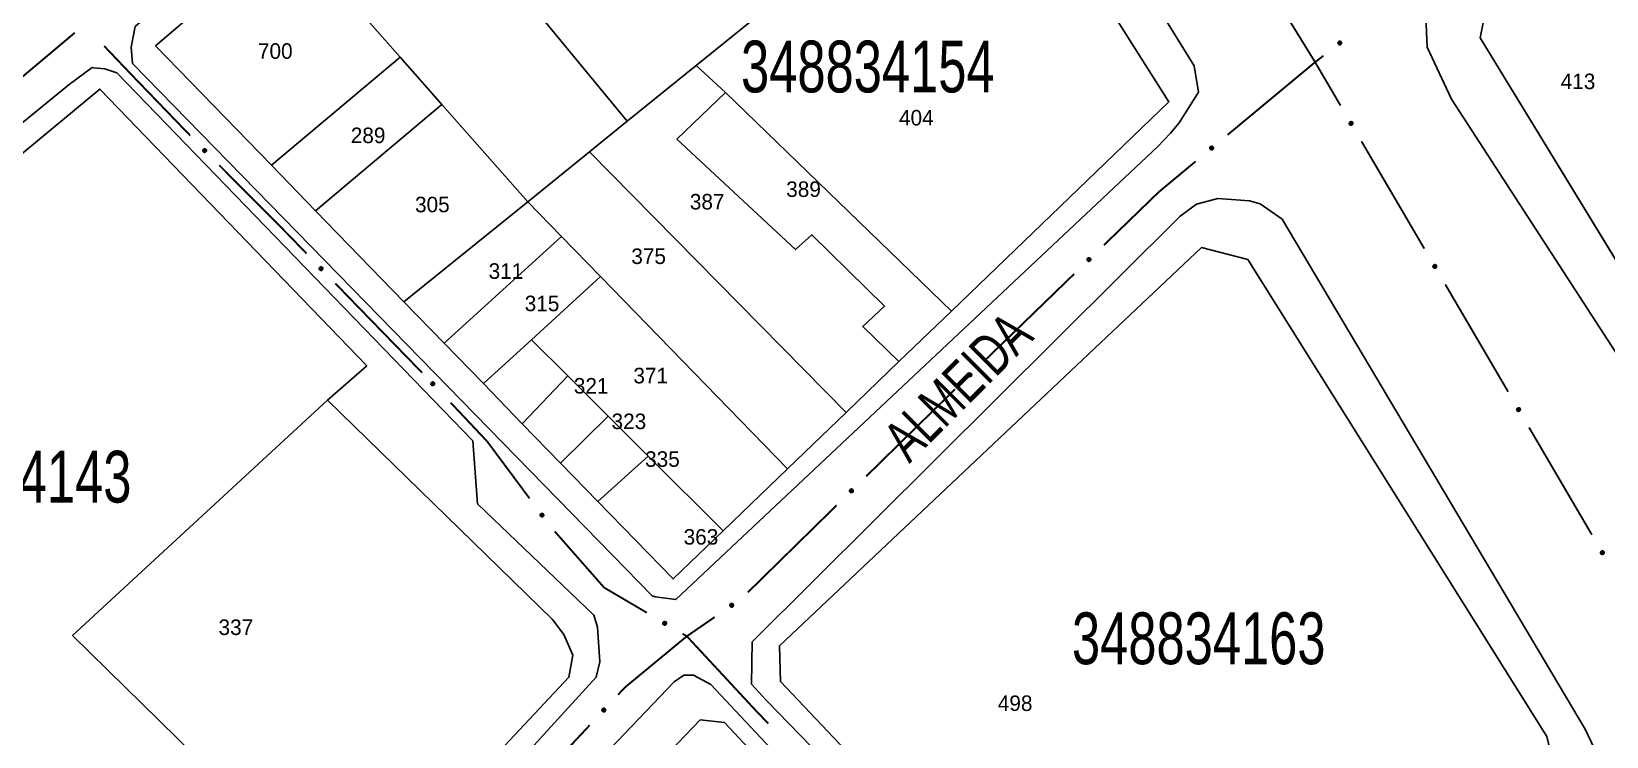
# Model space of a CAD drawing. Extents: x 199577 to 200882, y 4838726 to 4840156.
# Drawn here: x 200277.8 to 200429.8, y 4839526.4 to 4839594.4 of the extents above; entities that cross this region are included whole.
import ezdxf
from ezdxf.enums import TextEntityAlignment as Align

# ---------------------------------------------------------------- set-up
doc = ezdxf.new("R2010")
doc.units = 0
doc.header["$LTSCALE"] = 1.5
doc.header["$MEASUREMENT"] = 0
for name, color, linetype in [('CD_MALHA_LOTES', 7, 'CONTINUOUS'), ('CD_TXT_QUADRA', 2, 'CONTINUOUS'), ('RU-QUADRA', 210, 'CONTINUOUS'), ('SV-EIXO-RUA-PAV', 20, 'CONTINUOUS'), ('SV-RUA-PAVIM', 7, 'CONTINUOUS'), ('SV-TXT-RUA-PAV', 7, 'CONTINUOUS'), ('Th_NmrPorta', 1, 'CONTINUOUS')]:
    doc.layers.add(name, color=color, linetype=linetype)
doc.styles.add('ARIAL', font='ARIAL.SHX')

msp = doc.modelspace()

# ---------------------------------------------------------------- linework, layer by layer
at = {"layer": 'CD_MALHA_LOTES', "linetype": 'Continuous', "flags": 128}
for points in [[(200370.63, 4839614.33), (200387.57, 4839587.61), (200366.57, 4839567.4)], [(200335.28, 4839585.73), (200312.98, 4839612.79)], [(200429.81, 4839604.75), (200417.93, 4839595.39), (200417.62, 4839593.77), (200431.84, 4839570.48)], [(200302.7, 4839604.03), (200289.76, 4839593), (200300.95, 4839581.48)], [(200313.38, 4839591.91), (200302.7, 4839604.03)], [(200341.95, 4839591.12), (200350.95, 4839598.4)], [(200300.95, 4839581.48), (200313.38, 4839591.91)], [(200317.39, 4839587.36), (200313.38, 4839591.91)], [(200335.28, 4839585.73), (200341.95, 4839591.12)], [(200344.78, 4839588.49), (200341.95, 4839591.12)], [(200207.09, 4839524.82), (200284.39, 4839588.84), (200310.14, 4839562.13), (200306.36, 4839558.81)], [(200340.08, 4839583.99), (200344.78, 4839588.49)], [(200366.57, 4839567.4), (200344.78, 4839588.49)], [(200305.21, 4839577.09), (200317.39, 4839587.36)], [(200317.39, 4839587.36), (200325.68, 4839577.96)], [(200331.63, 4839582.78), (200335.28, 4839585.73)], [(200361.51, 4839562.53), (200358.02, 4839565.91), (200360.12, 4839567.87), (200353.09, 4839574.78), (200351.52, 4839573.34), (200340.08, 4839583.99)], [(200325.68, 4839577.96), (200331.63, 4839582.78)], [(200356.41, 4839557.62), (200331.63, 4839582.78)], [(200305.21, 4839577.09), (200300.95, 4839581.48)], [(200313.74, 4839568.3), (200325.68, 4839577.96)], [(200328.93, 4839574.62), (200325.68, 4839577.96)], [(200313.74, 4839568.3), (200305.21, 4839577.09)], [(200317.63, 4839564.3), (200328.93, 4839574.62)], [(200332.7, 4839570.74), (200328.93, 4839574.62)], [(200350.07, 4839531.66), (200349.97, 4839535.12), (200390.72, 4839573.53), (200395.18, 4839572.39)], [(200395.18, 4839572.39), (200424.04, 4839526.37)], [(200326.05, 4839564.65), (200332.7, 4839570.74)], [(200332.7, 4839570.74), (200350.76, 4839552.18)], [(200317.63, 4839564.3), (200313.74, 4839568.3)], [(200366.57, 4839567.4), (200361.51, 4839562.53)], [(200321.41, 4839560.41), (200317.63, 4839564.3)], [(200321.41, 4839560.41), (200326.05, 4839564.65)], [(200329.55, 4839561.17), (200326.05, 4839564.65)], [(200361.51, 4839562.53), (200356.41, 4839557.62)], [(200325.16, 4839556.54), (200321.41, 4839560.41)], [(200325.16, 4839556.54), (200329.55, 4839561.17)], [(200333.45, 4839557.26), (200329.55, 4839561.17)], [(200281.75, 4839536.11), (200306.36, 4839558.81)], [(200306.36, 4839558.81), (200328.07, 4839537.65), (200329.17, 4839536.19), (200330.03, 4839534.21), (200329.66, 4839532.08), (200308.67, 4839509.69)], [(200356.41, 4839557.62), (200350.76, 4839552.18)], [(200328.86, 4839552.74), (200325.16, 4839556.54)], [(200328.86, 4839552.74), (200333.45, 4839557.26)], [(200333.45, 4839557.26), (200337.31, 4839553.42)], [(200332.46, 4839549.03), (200337.31, 4839553.42)], [(200337.31, 4839553.42), (200344.54, 4839546.2)], [(200332.46, 4839549.03), (200328.86, 4839552.74)], [(200350.76, 4839552.18), (200344.54, 4839546.2)], [(200344.54, 4839546.2), (200339.71, 4839541.56), (200332.46, 4839549.03)], [(200308.67, 4839509.69), (200281.75, 4839536.11)], [(200393.35, 4839485.94), (200350.07, 4839531.66)], [(200335.07, 4839520.36), (200342.33, 4839527.95), (200344.69, 4839527.7), (200347.92, 4839524.24)], [(200424.04, 4839526.37), (200424.48, 4839524.45), (200423.9, 4839522.38), (200408.55, 4839506.35), (200410.33, 4839504.29), (200393.35, 4839485.94)]]:
    msp.add_lwpolyline(points, dxfattribs=at)
at = {"layer": 'RU-QUADRA', "linetype": 'Continuous', "flags": 128}
for points in [[(200289.76, 4839593), (200302.7, 4839604.03), (200312.98, 4839612.79), (200331.03, 4839628.1), (200336.51, 4839632.72), (200348.86, 4839643.12), (200352.46, 4839642.21), (200370.63, 4839614.33), (200387.57, 4839587.61), (200366.57, 4839567.4), (200361.51, 4839562.53), (200356.41, 4839557.62), (200350.76, 4839552.18), (200344.54, 4839546.2), (200339.71, 4839541.56), (200332.46, 4839549.03), (200328.86, 4839552.74), (200325.16, 4839556.54), (200321.41, 4839560.41), (200317.63, 4839564.3), (200313.74, 4839568.3), (200305.21, 4839577.09), (200300.95, 4839581.48)], [(200207.09, 4839524.82), (200284.39, 4839588.84), (200310.14, 4839562.13), (200306.36, 4839558.81), (200328.07, 4839537.65), (200329.17, 4839536.19), (200330.03, 4839534.21), (200329.66, 4839532.08), (200308.67, 4839509.69), (200264.69, 4839460.81)], [(200395.18, 4839572.39), (200424.04, 4839526.37), (200424.48, 4839524.45), (200423.9, 4839522.38), (200408.55, 4839506.35), (200410.33, 4839504.29), (200393.35, 4839485.94), (200350.07, 4839531.66), (200349.97, 4839535.12), (200390.72, 4839573.53)]]:
    msp.add_lwpolyline(points, close=True, dxfattribs=at)
for points in [[(200449.45, 4839541.66), (200417.62, 4839593.77), (200417.93, 4839595.39), (200429.81, 4839604.75)], [(200335.07, 4839520.36), (200342.33, 4839527.95), (200344.69, 4839527.7), (200347.92, 4839524.24)]]:
    msp.add_lwpolyline(points, dxfattribs=at)
at = {"layer": 'SV-EIXO-RUA-PAV', "const_width": 0.18}
for points in [[(200397.926022, 4839597.512251), (200401.602553, 4839591.55548)], [(200281.975937, 4839594.277147), (200272.788709, 4839586.557377)], [(200287.66, 4839589.99), (200284.793372, 4839592.993987)], [(200393.22939, 4839584.413976), (200400.923299, 4839590.801758)], [(200400.923299, 4839590.801758), (200401.68, 4839591.43)], [(200401.602553, 4839591.55548), (200401.68, 4839591.43)], [(200401.68, 4839591.43), (200402.483646, 4839592.052426)], [(200401.68, 4839591.43), (200404.132442, 4839587.242792)], [(200288.248695, 4839589.380037), (200287.66, 4839589.99)], [(200293.109853, 4839584.343259), (200288.248695, 4839589.380037)], [(200406.154015, 4839583.791235), (200412.218732, 4839573.436564)], [(200386.6, 4839578.91), (200390.151826, 4839581.858863)], [(200302.47, 4839574.89), (200295.908118, 4839581.485149)], [(200381.295034, 4839573.774369), (200386.324399, 4839578.643197)], [(200386.324399, 4839578.643197), (200386.6, 4839578.91)], [(200302.953913, 4839574.388999), (200302.47, 4839574.89)], [(200304.343381, 4839572.950465), (200302.953913, 4839574.388999)], [(200369.799341, 4839562.645621), (200378.42111, 4839570.992182)], [(200308.7, 4839568.44), (200307.122316, 4839570.073397)], [(200414.240304, 4839569.985007), (200420.305021, 4839559.630336)], [(200309.208338, 4839567.917361), (200308.7, 4839568.44)], [(200315.483418, 4839561.465744), (200309.208338, 4839567.917361)], [(200358.353645, 4839551.465548), (200366.209016, 4839559.165752)], [(200366.209016, 4839559.165752), (200366.55, 4839559.5)], [(200366.55, 4839559.5), (200366.925417, 4839559.863434)], [(200321.77, 4839554.83), (200318.24385, 4839558.571077)], [(200422.326594, 4839556.17878), (200428.391311, 4839545.824109)], [(200322.282457, 4839554.140543), (200321.77, 4839554.83)], [(200325.861702, 4839549.325046), (200322.282457, 4839554.140543)], [(200346.92765, 4839540.265252), (200355.497146, 4839548.665474)], [(200333.05, 4839540.73), (200328.29015, 4839546.148907)], [(200333.728739, 4839540.330742), (200333.05, 4839540.73)], [(200337.176476, 4839538.302661), (200333.728739, 4839540.330742)], [(200341.04, 4839536.03), (200343.728945, 4839537.880567)], [(200340.472729, 4839535.561385), (200341.04, 4839536.03)], [(200341.04, 4839536.03), (200340.624213, 4839536.274581)], [(200341.392129, 4839535.650623), (200341.04, 4839536.03)], [(200335.06, 4839531.09), (200340.472729, 4839535.561385)], [(200347.76, 4839528.79), (200341.392129, 4839535.650623)], [(200334.392161, 4839530.373814), (200335.06, 4839531.09)], [(200348.203884, 4839528.329568), (200347.76, 4839528.79)], [(200323.480317, 4839518.672033), (200331.6642, 4839527.448369)], [(200348.897936, 4839527.609643), (200348.203884, 4839528.329568)]]:
    msp.add_lwpolyline(points, dxfattribs=at)
at = {"layer": 'SV-EIXO-RUA-PAV'}
for points in [[(200403.883857, 4839593.276128), (200403.889334, 4839593.324729), (200403.90398, 4839593.365379), (200403.925954, 4839593.395767), (200403.952373, 4839593.417557), (200403.981912, 4839593.436805), (200404.015975, 4839593.449641), (200404.056937, 4839593.455512), (200404.105729, 4839593.45036), (200404.146385, 4839593.43262), (200404.17733, 4839593.412671), (200404.201637, 4839593.38643), (200404.219855, 4839593.357421), (200404.232018, 4839593.321597), (200404.237563, 4839593.280028), (200404.231194, 4839593.231092), (200404.216563, 4839593.191338), (200404.194537, 4839593.162504), (200404.168002, 4839593.138233), (200404.137609, 4839593.118944), (200404.104099, 4839593.106537), (200404.062236, 4839593.10103), (200404.014019, 4839593.107955), (200403.974203, 4839593.122096), (200403.945066, 4839593.143711), (200403.92176, 4839593.170373), (200403.902094, 4839593.199766), (200403.887766, 4839593.23347), (200403.883857, 4839593.276128)], [(200405.165601, 4839585.696628), (200405.213091, 4839585.684936), (200405.251516, 4839585.665176), (200405.278821, 4839585.639472), (200405.297026, 4839585.610466), (200405.312309, 4839585.578693), (200405.32065, 4839585.54326), (200405.321197, 4839585.501883), (200405.309803, 4839585.454162), (200405.286974, 4839585.41613), (200405.263206, 4839585.388012), (200405.234053, 4839585.367287), (200405.202939, 4839585.352957), (200405.165847, 4839585.34551), (200405.12391, 4839585.345366), (200405.076201, 4839585.357984), (200405.038663, 4839585.377614), (200405.012906, 4839585.403171), (200404.992256, 4839585.432611), (200404.977042, 4839585.465235), (200404.969054, 4839585.500063), (200404.968985, 4839585.542288), (200404.982063, 4839585.589211), (200405.001215, 4839585.626874), (200405.026402, 4839585.652984), (200405.055844, 4839585.672661), (200405.087525, 4839585.688378), (200405.122794, 4839585.698245), (200405.165601, 4839585.696628)], [(200391.509744, 4839583.129335), (200391.513571, 4839583.178093), (200391.52683, 4839583.219216), (200391.547761, 4839583.250332), (200391.573426, 4839583.273005), (200391.602296, 4839583.293244), (200391.635904, 4839583.307227), (200391.676644, 4839583.314483), (200391.725582, 4839583.310988), (200391.766816, 4839583.294637), (200391.798419, 4839583.275748), (200391.823603, 4839583.250347), (200391.842793, 4839583.221972), (200391.856164, 4839583.186582), (200391.863115, 4839583.145224), (200391.858409, 4839583.0961), (200391.845134, 4839583.055873), (200391.824098, 4839583.026308), (200391.798401, 4839583.001152), (200391.76868, 4839582.980844), (200391.73561, 4839582.967308), (200391.693957, 4839582.960384), (200391.645533, 4839582.965671), (200391.60526, 4839582.978454), (200391.575408, 4839582.999069), (200391.551211, 4839583.024925), (200391.53056, 4839583.053634), (200391.515098, 4839583.086833), (200391.509744, 4839583.129335)], [(200294.519328, 4839582.72435), (200294.470419, 4839582.724525), (200294.428421, 4839582.734676), (200294.395829, 4839582.753225), (200294.371303, 4839582.777125), (200294.348965, 4839582.804403), (200294.332511, 4839582.836873), (200294.322232, 4839582.876957), (200294.322063, 4839582.92602), (200294.33529, 4839582.968359), (200294.351765, 4839583.001285), (200294.375215, 4839583.028295), (200294.402077, 4839583.049551), (200294.436371, 4839583.065527), (200294.477093, 4839583.075547), (200294.526432, 4839583.074523), (200294.567538, 4839583.064289), (200294.598591, 4839583.04552), (200294.625596, 4839583.021773), (200294.648067, 4839582.993652), (200294.664035, 4839582.961685), (200294.674049, 4839582.920665), (200294.672394, 4839582.871982), (200294.662654, 4839582.830867), (200294.644326, 4839582.799558), (200294.620349, 4839582.773498), (200294.593262, 4839582.750761), (200294.561311, 4839582.732863), (200294.519328, 4839582.72435)], [(200379.678274, 4839572.36243), (200379.678374, 4839572.411338), (200379.688462, 4839572.453352), (200379.706961, 4839572.485972), (200379.730824, 4839572.510535), (200379.758068, 4839572.532915), (200379.790513, 4839572.549418), (200379.830581, 4839572.559758), (200379.879643, 4839572.560002), (200379.922003, 4839572.54684), (200379.954954, 4839572.530415), (200379.981999, 4839572.507006), (200380.003296, 4839572.480176), (200380.019324, 4839572.445907), (200380.029407, 4839572.405199), (200380.028458, 4839572.355859), (200380.018286, 4839572.314738), (200379.999565, 4839572.283656), (200379.975859, 4839572.256615), (200379.947772, 4839572.234101), (200379.915829, 4839572.218085), (200379.874825, 4839572.208008), (200379.826139, 4839572.209589), (200379.78501, 4839572.219266), (200379.753673, 4839572.237546), (200379.727577, 4839572.261484), (200379.704798, 4839572.288536), (200379.686851, 4839572.32046), (200379.678274, 4839572.36243)], [(200305.753491, 4839571.33211), (200305.704582, 4839571.332265), (200305.66258, 4839571.3424), (200305.629981, 4839571.360936), (200305.605445, 4839571.384827), (200305.583096, 4839571.412096), (200305.56663, 4839571.44456), (200305.556335, 4839571.484639), (200305.556147, 4839571.533702), (200305.569357, 4839571.576047), (200305.585819, 4839571.608979), (200305.609258, 4839571.635998), (200305.636112, 4839571.657265), (200305.6704, 4839571.673254), (200305.711118, 4839571.68329), (200305.760457, 4839571.682286), (200305.801567, 4839571.672067), (200305.832628, 4839571.653311), (200305.859642, 4839571.629575), (200305.882124, 4839571.601462), (200305.898104, 4839571.569501), (200305.908135, 4839571.528486), (200305.906499, 4839571.479801), (200305.896775, 4839571.438683), (200305.87846, 4839571.407367), (200305.854493, 4839571.381298), (200305.827415, 4839571.35855), (200305.79547, 4839571.340639), (200305.753491, 4839571.33211)], [(200413.25189, 4839571.8904), (200413.299381, 4839571.878708), (200413.337805, 4839571.858949), (200413.36511, 4839571.833244), (200413.383316, 4839571.804238), (200413.398599, 4839571.772465), (200413.40694, 4839571.737033), (200413.407486, 4839571.695656), (200413.396092, 4839571.647934), (200413.373263, 4839571.609902), (200413.349495, 4839571.581784), (200413.320342, 4839571.561059), (200413.289228, 4839571.54673), (200413.252136, 4839571.539282), (200413.210199, 4839571.539138), (200413.162491, 4839571.551756), (200413.124953, 4839571.571387), (200413.099195, 4839571.596943), (200413.078545, 4839571.626383), (200413.063331, 4839571.659007), (200413.055344, 4839571.693836), (200413.055274, 4839571.73606), (200413.068353, 4839571.782983), (200413.087504, 4839571.820646), (200413.112692, 4839571.846756), (200413.142134, 4839571.866434), (200413.173815, 4839571.88215), (200413.209083, 4839571.892018), (200413.25189, 4839571.8904)], [(200316.541268, 4839560.220252), (200316.492359, 4839560.220237), (200316.450322, 4839560.230226), (200316.417659, 4839560.248648), (200316.39304, 4839560.272453), (200316.370596, 4839560.299644), (200316.354017, 4839560.332051), (200316.343583, 4839560.372094), (200316.343224, 4839560.421156), (200316.356287, 4839560.463547), (200316.372634, 4839560.496536), (200316.395979, 4839560.523637), (200316.422759, 4839560.544997), (200316.456991, 4839560.561105), (200316.497674, 4839560.571283), (200316.547016, 4839560.57045), (200316.588162, 4839560.560374), (200316.619287, 4839560.541726), (200316.646384, 4839560.518084), (200316.668964, 4839560.49005), (200316.685055, 4839560.458145), (200316.695228, 4839560.417164), (200316.693761, 4839560.368475), (200316.684181, 4839560.327323), (200316.665974, 4839560.295943), (200316.642098, 4839560.269791), (200316.615099, 4839560.246949), (200316.583217, 4839560.228927), (200316.541268, 4839560.220252)], [(200368.182581, 4839561.233682), (200368.182681, 4839561.28259), (200368.192769, 4839561.324604), (200368.211268, 4839561.357224), (200368.235131, 4839561.381787), (200368.262374, 4839561.404166), (200368.29482, 4839561.42067), (200368.334888, 4839561.43101), (200368.38395, 4839561.431253), (200368.42631, 4839561.418091), (200368.459261, 4839561.401666), (200368.486306, 4839561.378258), (200368.507603, 4839561.351428), (200368.523631, 4839561.317158), (200368.533714, 4839561.276451), (200368.532765, 4839561.227111), (200368.522593, 4839561.18599), (200368.503871, 4839561.154908), (200368.480166, 4839561.127867), (200368.452079, 4839561.105353), (200368.420136, 4839561.089337), (200368.379132, 4839561.079259), (200368.330446, 4839561.080841), (200368.289316, 4839561.090518), (200368.25798, 4839561.108798), (200368.231883, 4839561.132736), (200368.209105, 4839561.159788), (200368.191158, 4839561.191712), (200368.182581, 4839561.233682)], [(200421.33818, 4839558.084172), (200421.38567, 4839558.072481), (200421.424095, 4839558.052721), (200421.4514, 4839558.027016), (200421.469605, 4839557.99801), (200421.484888, 4839557.966238), (200421.493229, 4839557.930805), (200421.493776, 4839557.889428), (200421.482382, 4839557.841706), (200421.459553, 4839557.803674), (200421.435784, 4839557.775557), (200421.406632, 4839557.754831), (200421.375518, 4839557.740502), (200421.338426, 4839557.733055), (200421.296489, 4839557.73291), (200421.24878, 4839557.745529), (200421.211242, 4839557.765159), (200421.185485, 4839557.790715), (200421.164834, 4839557.820155), (200421.14962, 4839557.852779), (200421.141633, 4839557.887608), (200421.141564, 4839557.929832), (200421.154642, 4839557.976756), (200421.173793, 4839558.014419), (200421.198981, 4839558.040528), (200421.228423, 4839558.060206), (200421.260104, 4839558.075922), (200421.295373, 4839558.08579), (200421.33818, 4839558.084172)], [(200356.745731, 4839550.043543), (200356.745526, 4839550.092451), (200356.755351, 4839550.134527), (200356.773646, 4839550.167262), (200356.797355, 4839550.191974), (200356.824459, 4839550.214523), (200356.8568, 4839550.231228), (200356.896803, 4839550.241818), (200356.945863, 4839550.242368), (200356.988304, 4839550.229471), (200357.021357, 4839550.213252), (200357.048548, 4839550.190013), (200357.070012, 4839550.163316), (200357.086254, 4839550.129148), (200357.09659, 4839550.088504), (200357.095949, 4839550.039159), (200357.086034, 4839549.997975), (200357.067507, 4839549.966777), (200357.043971, 4839549.939589), (200357.016025, 4839549.916899), (200356.984183, 4839549.900684), (200356.943242, 4839549.890351), (200356.894547, 4839549.891629), (200356.853358, 4839549.901049), (200356.821908, 4839549.919133), (200356.795663, 4839549.942907), (200356.772716, 4839549.969816), (200356.75457, 4839550.001628), (200356.745731, 4839550.043543)], [(200327.052146, 4839547.538898), (200327.003663, 4839547.545337), (200326.963311, 4839547.560785), (200326.933364, 4839547.583357), (200326.912102, 4839547.610203), (200326.893443, 4839547.640118), (200326.881285, 4839547.674428), (200326.876226, 4839547.715499), (200326.882345, 4839547.764179), (200326.900887, 4839547.804475), (200326.921445, 4839547.835019), (200326.948162, 4839547.858801), (200326.977526, 4839547.876441), (200327.013584, 4839547.887891), (200327.055255, 4839547.892611), (200327.104055, 4839547.885275), (200327.143511, 4839547.869858), (200327.171904, 4839547.847265), (200327.195644, 4839547.820255), (200327.214327, 4839547.789486), (200327.226067, 4839547.755737), (200327.230744, 4839547.713772), (200327.222865, 4839547.665702), (200327.207938, 4839547.626174), (200327.18575, 4839547.597471), (200327.158631, 4839547.574698), (200327.128855, 4839547.555619), (200327.094873, 4839547.541961), (200327.052146, 4839547.538898)], [(200429.424469, 4839544.277945), (200429.471959, 4839544.266253), (200429.510384, 4839544.246493), (200429.537689, 4839544.220788), (200429.555895, 4839544.191782), (200429.571178, 4839544.16001), (200429.579519, 4839544.124577), (200429.580065, 4839544.0832), (200429.568671, 4839544.035479), (200429.545842, 4839543.997447), (200429.522074, 4839543.969329), (200429.492921, 4839543.948604), (200429.461807, 4839543.934274), (200429.424715, 4839543.926827), (200429.382778, 4839543.926683), (200429.33507, 4839543.939301), (200429.297532, 4839543.958931), (200429.271774, 4839543.984488), (200429.251124, 4839544.013928), (200429.23591, 4839544.046552), (200429.227923, 4839544.08138), (200429.227853, 4839544.123605), (200429.240932, 4839544.170528), (200429.260083, 4839544.208191), (200429.285271, 4839544.234301), (200429.314713, 4839544.253978), (200429.346394, 4839544.269695), (200429.381662, 4839544.279562), (200429.424469, 4839544.277945)], [(200345.195714, 4839539.023647), (200345.203914, 4839539.071863), (200345.220821, 4839539.111625), (200345.244468, 4839539.14073), (200345.27207, 4839539.161001), (200345.302644, 4839539.178559), (200345.337375, 4839539.18946), (200345.378602, 4839539.19302), (200345.427027, 4839539.185134), (200345.466622, 4839539.165137), (200345.496396, 4839539.143481), (200345.519191, 4839539.115916), (200345.53575, 4839539.085928), (200345.54588, 4839539.049478), (200345.54908, 4839539.007663), (200345.539971, 4839538.959161), (200345.523129, 4839538.920293), (200345.499517, 4839538.892742), (200345.47166, 4839538.870001), (200345.440232, 4839538.85245), (200345.406077, 4839538.841946), (200345.36397, 4839538.8388), (200345.316219, 4839538.848424), (200345.27726, 4839538.86478), (200345.249385, 4839538.887999), (200345.227614, 4839538.915928), (200345.209631, 4839538.94638), (200345.19722, 4839538.980836), (200345.195714, 4839539.023647)], [(200338.968375, 4839537.12089), (200338.92121, 4839537.107946), (200338.878028, 4839537.106466), (200338.841656, 4839537.115598), (200338.81162, 4839537.132048), (200338.782787, 4839537.152339), (200338.75823, 4839537.179209), (200338.737581, 4839537.21507), (200338.724265, 4839537.262291), (200338.725656, 4839537.306627), (200338.732701, 4839537.342764), (200338.748051, 4839537.375072), (200338.768231, 4839537.402752), (200338.796987, 4839537.427337), (200338.833532, 4839537.447908), (200338.881339, 4839537.460149), (200338.923684, 4839537.461309), (200338.958632, 4839537.451553), (200338.991015, 4839537.435915), (200339.020203, 4839537.414847), (200339.044156, 4839537.388332), (200339.064801, 4839537.351499), (200339.076258, 4839537.304153), (200339.077898, 4839537.261933), (200339.068634, 4839537.226857), (200339.052521, 4839537.195322), (200339.032522, 4839537.166156), (200339.006539, 4839537.140346), (200338.968375, 4839537.12089)], [(200332.849683, 4839528.881083), (200332.847283, 4839528.929932), (200332.855209, 4839528.972407), (200332.872017, 4839529.00593), (200332.894594, 4839529.03168), (200332.920658, 4839529.055423), (200332.952217, 4839529.073563), (200332.991704, 4839529.085938), (200333.04069, 4839529.088689), (200333.083667, 4839529.077709), (200333.117414, 4839529.06299), (200333.145621, 4839529.040994), (200333.168262, 4839529.015288), (200333.18602, 4839528.981883), (200333.19817, 4839528.941744), (200333.199744, 4839528.89242), (200333.191688, 4839528.850832), (200333.174579, 4839528.818834), (200333.152287, 4839528.790617), (200333.125387, 4839528.766696), (200333.094305, 4839528.749068), (200333.05387, 4839528.736909), (200333.005166, 4839528.736), (200332.963596, 4839528.743562), (200332.931366, 4839528.760216), (200332.90408, 4839528.782789), (200332.879949, 4839528.808641), (200332.860393, 4839528.839606), (200332.849683, 4839528.881083)]]:
    msp.add_lwpolyline(points, close=True, dxfattribs=at)
for points in [[(200403.883857, 4839593.276128), (200404.056937, 4839593.455512)], [(200403.887577, 4839593.253892), (200404.079699, 4839593.449291)], [(200403.887766, 4839593.23347), (200404.105729, 4839593.45036)], [(200403.887916, 4839593.30248), (200404.030868, 4839593.447715)], [(200403.889334, 4839593.324729), (200404.015975, 4839593.449641)], [(200403.897583, 4839593.347938), (200403.992549, 4839593.437022)], [(200403.898756, 4839593.219402), (200404.122163, 4839593.439031)], [(200403.902094, 4839593.199766), (200404.146385, 4839593.43262)], [(200403.90398, 4839593.365379), (200403.981912, 4839593.436805)], [(200403.914251, 4839593.188255), (200404.156833, 4839593.421009)], [(200403.92176, 4839593.170373), (200404.17733, 4839593.412671)], [(200403.935731, 4839593.158292), (200404.189693, 4839593.396408)], [(200403.945066, 4839593.143711), (200404.201637, 4839593.38643)], [(200403.962849, 4839593.134421), (200404.208667, 4839593.369681)], [(200403.974203, 4839593.122096), (200404.219855, 4839593.357421)], [(200403.99644, 4839593.115563), (200404.22284, 4839593.335784)], [(200404.014019, 4839593.107955), (200404.232018, 4839593.321597)], [(200404.040226, 4839593.108053), (200404.232697, 4839593.298544)], [(200404.062236, 4839593.10103), (200404.237563, 4839593.280028)], [(200404.086064, 4839593.109037), (200404.228529, 4839593.250443)], [(200404.104099, 4839593.106537), (200404.231194, 4839593.231092)], [(200404.123896, 4839593.115901), (200404.219106, 4839593.2069)], [(200404.137609, 4839593.118944), (200404.216563, 4839593.191338)], [(200404.968985, 4839585.542288), (200405.12391, 4839585.345366)], [(200404.969054, 4839585.500063), (200405.076201, 4839585.357984)], [(200404.973856, 4839585.517626), (200405.095734, 4839585.358134)], [(200404.97579, 4839585.479225), (200405.053768, 4839585.373088)], [(200404.977042, 4839585.465235), (200405.038663, 4839585.377614)], [(200404.978785, 4839585.563209), (200405.142898, 4839585.347806)], [(200404.982063, 4839585.589211), (200405.165847, 4839585.34551)], [(200404.991871, 4839585.605664), (200405.181097, 4839585.352785)], [(200405.001215, 4839585.626874), (200405.202939, 4839585.352957)], [(200405.014899, 4839585.636546), (200405.216538, 4839585.362473)], [(200405.026402, 4839585.652984), (200405.234053, 4839585.367287)], [(200405.042064, 4839585.660363), (200405.245486, 4839585.377846)], [(200405.055844, 4839585.672661), (200405.263206, 4839585.388012)], [(200405.074544, 4839585.677805), (200405.274114, 4839585.407265)], [(200405.087525, 4839585.688378), (200405.286974, 4839585.41613)], [(200405.107428, 4839585.689158), (200405.296452, 4839585.439324)], [(200405.122794, 4839585.698245), (200405.309803, 4839585.454162)], [(200405.14307, 4839585.695802), (200405.312096, 4839585.480113)], [(200405.165601, 4839585.696628), (200405.321197, 4839585.501883)], [(200405.19121, 4839585.689208), (200405.316823, 4839585.52874)], [(200405.213091, 4839585.684936), (200405.32065, 4839585.54326)], [(200405.235044, 4839585.673766), (200405.311155, 4839585.568117)], [(200405.251516, 4839585.665176), (200405.312309, 4839585.578693)], [(200391.509744, 4839583.129335), (200391.676644, 4839583.314483)], [(200391.512908, 4839583.155809), (200391.650853, 4839583.305807)], [(200391.513571, 4839583.178093), (200391.635904, 4839583.307227)], [(200391.514217, 4839583.107237), (200391.699603, 4839583.309037)], [(200391.515098, 4839583.086833), (200391.725582, 4839583.310988)], [(200391.521028, 4839583.201568), (200391.612919, 4839583.293821)], [(200391.526559, 4839583.073146), (200391.742391, 4839583.300223)], [(200391.52683, 4839583.219216), (200391.602296, 4839583.293244)], [(200391.53056, 4839583.053634), (200391.766816, 4839583.294637)], [(200391.5431, 4839583.042542), (200391.777651, 4839583.283387)], [(200391.551211, 4839583.024925), (200391.798419, 4839583.275748)], [(200391.565584, 4839583.013324), (200391.811327, 4839583.259914)], [(200391.575408, 4839582.999069), (200391.823603, 4839583.250347)], [(200391.593496, 4839582.990386), (200391.831196, 4839583.233846)], [(200391.60526, 4839582.978454), (200391.842793, 4839583.221972)], [(200391.627706, 4839582.972678), (200391.84651, 4839583.200449)], [(200294.561311, 4839582.732863), (200294.322063, 4839582.92602)], [(200294.519328, 4839582.72435), (200294.322232, 4839582.876957)], [(200294.541029, 4839582.73046), (200294.325949, 4839582.900259)], [(200294.574103, 4839582.745313), (200294.331542, 4839582.943585)], [(200294.470419, 4839582.724525), (200294.332511, 4839582.836873)], [(200294.492691, 4839582.725528), (200294.33281, 4839582.851886)], [(200294.593262, 4839582.750761), (200294.33529, 4839582.968359)], [(200294.603387, 4839582.764094), (200294.345699, 4839582.980005)], [(200294.446453, 4839582.730208), (200294.347595, 4839582.814953)], [(200294.428421, 4839582.734676), (200294.348965, 4839582.804403)], [(200294.620349, 4839582.773498), (200294.351765, 4839583.001285)], [(200294.630844, 4839582.788697), (200294.366591, 4839583.015339)], [(200294.644326, 4839582.799558), (200294.375215, 4839583.028295)], [(200294.651633, 4839582.818244), (200294.391102, 4839583.0371)], [(200294.662654, 4839582.830867), (200294.402077, 4839583.049551)], [(200294.666737, 4839582.853682), (200294.423263, 4839583.054865)], [(200294.672394, 4839582.871982), (200294.436371, 4839583.065527)], [(200294.669454, 4839582.898024), (200294.459214, 4839583.068702)], [(200294.674049, 4839582.920665), (200294.477093, 4839583.075547)], [(200294.663506, 4839582.943485), (200294.507484, 4839583.069775)], [(200294.664035, 4839582.961685), (200294.526432, 4839583.074523)], [(200294.65258, 4839582.98035), (200294.551792, 4839583.065129)], [(200294.648067, 4839582.993652), (200294.567538, 4839583.064289)], [(200391.645533, 4839582.965671), (200391.856164, 4839583.186582)], [(200391.671722, 4839582.966658), (200391.857624, 4839583.163565)], [(200391.693957, 4839582.960384), (200391.863115, 4839583.145224)], [(200391.717501, 4839582.969195), (200391.85509, 4839583.115349)], [(200391.73561, 4839582.967308), (200391.858409, 4839583.0961)], [(200391.755078, 4839582.977337), (200391.847147, 4839583.071512)], [(200391.76868, 4839582.980844), (200391.845134, 4839583.055873)], [(200379.678274, 4839572.36243), (200379.830581, 4839572.559758)], [(200379.678374, 4839572.411338), (200379.790513, 4839572.549418)], [(200379.679411, 4839572.389069), (200379.805526, 4839572.549141)], [(200379.684417, 4839572.340738), (200379.853888, 4839572.556077)], [(200379.686851, 4839572.32046), (200379.879643, 4839572.560002)], [(200379.699321, 4839572.307686), (200379.897223, 4839572.550549)], [(200305.79547, 4839571.340639), (200305.556147, 4839571.533702)], [(200305.753491, 4839571.33211), (200305.556335, 4839571.484639)], [(200305.77519, 4839571.338228), (200305.560043, 4839571.507942)], [(200305.808258, 4839571.353095), (200305.565619, 4839571.551271)], [(200305.704582, 4839571.332265), (200305.56663, 4839571.44456)], [(200305.726854, 4839571.333277), (200305.566923, 4839571.459573)], [(200305.827415, 4839571.35855), (200305.569357, 4839571.576047)], [(200305.837534, 4839571.371887), (200305.579761, 4839571.587696)], [(200305.680614, 4839571.337939), (200305.581723, 4839571.422646)], [(200305.66258, 4839571.3424), (200305.583096, 4839571.412096)], [(200305.854493, 4839571.381298), (200305.585819, 4839571.608979)], [(200305.864982, 4839571.396501), (200305.60064, 4839571.623039)], [(200305.87846, 4839571.407367), (200305.609258, 4839571.635998)], [(200305.88576, 4839571.426056), (200305.625143, 4839571.644809)], [(200305.896775, 4839571.438683), (200305.636112, 4839571.657265)], [(200305.90085, 4839571.461499), (200305.657296, 4839571.662586)], [(200305.906499, 4839571.479801), (200305.6704, 4839571.673254)], [(200305.903549, 4839571.505843), (200305.693242, 4839571.676438)], [(200305.908135, 4839571.528486), (200305.711118, 4839571.68329)], [(200305.897583, 4839571.551301), (200305.741511, 4839571.67753)], [(200305.898104, 4839571.569501), (200305.760457, 4839571.682286)], [(200305.886642, 4839571.588162), (200305.785822, 4839571.672902)], [(200305.882124, 4839571.601462), (200305.801567, 4839571.672067)], [(200379.684021, 4839572.435313), (200379.768616, 4839572.5343)], [(200379.688462, 4839572.453352), (200379.758068, 4839572.532915)], [(200379.704798, 4839572.288536), (200379.922003, 4839572.54684)], [(200379.718146, 4839572.278431), (200379.933664, 4839572.536448)], [(200379.727577, 4839572.261484), (200379.954954, 4839572.530415)], [(200379.742791, 4839572.251012), (200379.969031, 4839572.51561)], [(200379.753673, 4839572.237546), (200379.981999, 4839572.507006)], [(200379.77237, 4839572.230267), (200379.990828, 4839572.491132)], [(200379.78501, 4839572.219266), (200380.003296, 4839572.480176)], [(200379.80783, 4839572.215217), (200380.008642, 4839572.458998)], [(200379.826139, 4839572.209589), (200380.019324, 4839572.445907)], [(200379.852177, 4839572.212568), (200380.022534, 4839572.423068)], [(200379.874825, 4839572.208008), (200380.029407, 4839572.405199)], [(200379.897629, 4839572.218586), (200380.023681, 4839572.3748)], [(200379.915829, 4839572.218085), (200380.028458, 4839572.355859)], [(200379.934477, 4839572.229568), (200380.019103, 4839572.330485)], [(200379.947772, 4839572.234101), (200380.018286, 4839572.314738)], [(200413.055274, 4839571.73606), (200413.210199, 4839571.539138)], [(200413.055344, 4839571.693836), (200413.162491, 4839571.551756)], [(200413.060145, 4839571.711399), (200413.182024, 4839571.551907)], [(200413.062079, 4839571.672998), (200413.140057, 4839571.56686)], [(200413.063331, 4839571.659007), (200413.124953, 4839571.571387)], [(200413.065074, 4839571.756982), (200413.229188, 4839571.541578)], [(200413.068353, 4839571.782983), (200413.252136, 4839571.539282)], [(200413.078161, 4839571.799436), (200413.267387, 4839571.546557)], [(200413.087504, 4839571.820646), (200413.289228, 4839571.54673)], [(200413.101188, 4839571.830318), (200413.302827, 4839571.556245)], [(200413.112692, 4839571.846756), (200413.320342, 4839571.561059)], [(200413.128353, 4839571.854135), (200413.331775, 4839571.571618)], [(200413.142134, 4839571.866434), (200413.349495, 4839571.581784)], [(200413.160834, 4839571.871577), (200413.360404, 4839571.601037)], [(200413.173815, 4839571.88215), (200413.373263, 4839571.609902)], [(200413.193718, 4839571.882931), (200413.382742, 4839571.633096)], [(200413.209083, 4839571.892018), (200413.396092, 4839571.647934)], [(200413.22936, 4839571.889574), (200413.398385, 4839571.673885)], [(200413.25189, 4839571.8904), (200413.407486, 4839571.695656)], [(200413.2775, 4839571.88298), (200413.403112, 4839571.722513)], [(200413.299381, 4839571.878708), (200413.40694, 4839571.737033)], [(200413.321333, 4839571.867539), (200413.397444, 4839571.761889)], [(200413.337805, 4839571.858949), (200413.398599, 4839571.772465)], [(200316.583217, 4839560.228927), (200316.343224, 4839560.421156)], [(200316.562945, 4839560.226446), (200316.347209, 4839560.395411)], [(200316.595962, 4839560.241427), (200316.352635, 4839560.438758)], [(200316.615099, 4839560.246949), (200316.356287, 4839560.463547)], [(200316.625173, 4839560.260321), (200316.366651, 4839560.475232)], [(200316.642098, 4839560.269791), (200316.372634, 4839560.496536)], [(200316.652534, 4839560.28503), (200316.387406, 4839560.510648)], [(200316.665974, 4839560.295943), (200316.395979, 4839560.523637)], [(200316.673209, 4839560.314657), (200316.411833, 4839560.532503)], [(200316.684181, 4839560.327323), (200316.422759, 4839560.544997)], [(200316.688176, 4839560.350153), (200316.443925, 4839560.550392)], [(200316.693761, 4839560.368475), (200316.456991, 4839560.561105)], [(200316.690721, 4839560.394505), (200316.479822, 4839560.564368)], [(200316.695228, 4839560.417164), (200316.497674, 4839560.571283)], [(200316.684597, 4839560.439943), (200316.528087, 4839560.565629)], [(200316.685055, 4839560.458145), (200316.547016, 4839560.57045)], [(200316.673528, 4839560.476765), (200316.572413, 4839560.561154)], [(200316.668964, 4839560.49005), (200316.588162, 4839560.560374)], [(200368.182581, 4839561.233682), (200368.334888, 4839561.43101)], [(200368.182681, 4839561.28259), (200368.29482, 4839561.42067)], [(200368.183718, 4839561.26032), (200368.309833, 4839561.420393)], [(200368.188328, 4839561.306565), (200368.272923, 4839561.405552)], [(200368.188724, 4839561.211989), (200368.358195, 4839561.427329)], [(200368.191158, 4839561.191712), (200368.38395, 4839561.431253)], [(200368.192769, 4839561.324604), (200368.262374, 4839561.404166)], [(200368.203628, 4839561.178938), (200368.40153, 4839561.421801)], [(200368.209105, 4839561.159788), (200368.42631, 4839561.418091)], [(200368.222453, 4839561.149683), (200368.437971, 4839561.4077)], [(200368.231883, 4839561.132736), (200368.459261, 4839561.401666)], [(200368.247098, 4839561.122264), (200368.473338, 4839561.386861)], [(200368.25798, 4839561.108798), (200368.486306, 4839561.378258)], [(200368.276677, 4839561.101519), (200368.495135, 4839561.362383)], [(200368.289316, 4839561.090518), (200368.507603, 4839561.351428)], [(200368.312137, 4839561.086469), (200368.512949, 4839561.33025)], [(200368.330446, 4839561.080841), (200368.523631, 4839561.317158)], [(200368.356484, 4839561.08382), (200368.526841, 4839561.29432)], [(200368.379132, 4839561.079259), (200368.533714, 4839561.276451)], [(200368.401936, 4839561.089838), (200368.527988, 4839561.246052)], [(200368.420136, 4839561.089337), (200368.532765, 4839561.227111)], [(200368.438784, 4839561.10082), (200368.523409, 4839561.201736)], [(200368.452079, 4839561.105353), (200368.522593, 4839561.18599)], [(200316.541268, 4839560.220252), (200316.343583, 4839560.372094)], [(200316.492359, 4839560.220237), (200316.354017, 4839560.332051)], [(200316.514627, 4839560.221326), (200316.354258, 4839560.347065)], [(200316.468371, 4839560.225828), (200316.369186, 4839560.31019)], [(200316.450322, 4839560.230226), (200316.370596, 4839560.299644)], [(200421.141564, 4839557.929832), (200421.296489, 4839557.73291)], [(200421.141633, 4839557.887608), (200421.24878, 4839557.745529)], [(200421.146435, 4839557.905171), (200421.268313, 4839557.745679)], [(200421.148369, 4839557.86677), (200421.226346, 4839557.760633)], [(200421.14962, 4839557.852779), (200421.211242, 4839557.765159)], [(200421.151364, 4839557.950754), (200421.315477, 4839557.735351)], [(200421.154642, 4839557.976756), (200421.338426, 4839557.733055)], [(200421.16445, 4839557.993208), (200421.353676, 4839557.740329)], [(200421.173793, 4839558.014419), (200421.375518, 4839557.740502)], [(200421.187478, 4839558.02409), (200421.389117, 4839557.750017)], [(200421.198981, 4839558.040528), (200421.406632, 4839557.754831)], [(200421.214643, 4839558.047907), (200421.418065, 4839557.765391)], [(200421.228423, 4839558.060206), (200421.435784, 4839557.775557)], [(200421.247123, 4839558.06535), (200421.446693, 4839557.794809)], [(200421.260104, 4839558.075922), (200421.459553, 4839557.803674)], [(200421.280007, 4839558.076703), (200421.469031, 4839557.826868)], [(200421.295373, 4839558.08579), (200421.482382, 4839557.841706)], [(200421.315649, 4839558.083347), (200421.484674, 4839557.867658)], [(200421.33818, 4839558.084172), (200421.493776, 4839557.889428)], [(200421.363789, 4839558.076753), (200421.489402, 4839557.916285)], [(200421.38567, 4839558.072481), (200421.493229, 4839557.930805)], [(200421.407623, 4839558.061311), (200421.483734, 4839557.955662)], [(200421.424095, 4839558.052721), (200421.484888, 4839557.966238)], [(200356.745526, 4839550.092451), (200356.8568, 4839550.231228)], [(200356.745731, 4839550.043543), (200356.896803, 4839550.241818)], [(200356.746702, 4839550.070188), (200356.871815, 4839550.231046)], [(200356.751023, 4839550.116461), (200356.834998, 4839550.215974)], [(200356.75201, 4839550.02189), (200356.920133, 4839550.238283)], [(200356.75457, 4839550.001628), (200356.945863, 4839550.242368)], [(200356.755351, 4839550.134527), (200356.824459, 4839550.214523)], [(200356.76712, 4839549.988932), (200356.963502, 4839550.233026)], [(200356.772716, 4839549.969816), (200356.988304, 4839550.229471)], [(200356.786127, 4839549.959795), (200357.00003, 4839550.219153)], [(200356.795663, 4839549.942907), (200357.021357, 4839550.213252)], [(200356.810943, 4839549.93253), (200357.035526, 4839550.198535)], [(200356.821908, 4839549.919133), (200357.048548, 4839550.190013)], [(200356.84065, 4839549.911971), (200357.057476, 4839550.174194)], [(200356.853358, 4839549.901049), (200357.070012, 4839550.163316)], [(200356.876204, 4839549.897143), (200357.07549, 4839550.142172)], [(200356.894547, 4839549.891629), (200357.086254, 4839550.129148)], [(200356.920566, 4839549.89477), (200357.089606, 4839550.106329)], [(200356.943242, 4839549.890351), (200357.09659, 4839550.088504)], [(200356.96598, 4839549.901072), (200357.091054, 4839550.058069)], [(200356.984183, 4839549.900684), (200357.095949, 4839550.039159)], [(200357.002758, 4839549.912284), (200357.086752, 4839550.013726)], [(200357.016025, 4839549.916899), (200357.086034, 4839549.997975)], [(200327.052146, 4839547.538898), (200326.876226, 4839547.715499)], [(200327.003663, 4839547.545337), (200326.881285, 4839547.674428)], [(200327.094873, 4839547.541961), (200326.882345, 4839547.764179)], [(200327.074451, 4839547.542177), (200326.882898, 4839547.738132)], [(200327.025879, 4839547.543478), (200326.883506, 4839547.689279)], [(200326.980622, 4839547.554044), (200326.893437, 4839547.650757)], [(200326.963311, 4839547.560785), (200326.893443, 4839547.640118)], [(200327.109156, 4839547.55267), (200326.893996, 4839547.780385)], [(200327.128855, 4839547.555619), (200326.900887, 4839547.804475)], [(200327.140604, 4839547.567545), (200326.912702, 4839547.814691)], [(200327.158631, 4839547.574698), (200326.921445, 4839547.835019)], [(200327.170987, 4839547.588427), (200326.937949, 4839547.847058)], [(200327.18575, 4839547.597471), (200326.948162, 4839547.858801)], [(200327.195391, 4839547.615067), (200326.965047, 4839547.865498)], [(200327.207938, 4839547.626174), (200326.977526, 4839547.876441)], [(200327.214911, 4839547.648277), (200326.999218, 4839547.878996)], [(200327.222865, 4839547.665702), (200327.013584, 4839547.887891)], [(200327.223286, 4839547.691906), (200327.036646, 4839547.888113)], [(200327.230744, 4839547.713772), (200327.055255, 4839547.892611)], [(200327.223211, 4839547.737755), (200327.084656, 4839547.882994)], [(200327.226067, 4839547.755737), (200327.104055, 4839547.885275)], [(200327.217098, 4839547.775715), (200327.128003, 4839547.872709)], [(200327.214327, 4839547.789486), (200327.143511, 4839547.869858)], [(200429.227853, 4839544.123605), (200429.382778, 4839543.926683)], [(200429.227923, 4839544.08138), (200429.33507, 4839543.939301)], [(200429.232724, 4839544.098943), (200429.354602, 4839543.939451)], [(200429.234658, 4839544.060542), (200429.312636, 4839543.954405)], [(200429.23591, 4839544.046552), (200429.297532, 4839543.958931)], [(200429.237653, 4839544.144526), (200429.401767, 4839543.929123)], [(200429.240932, 4839544.170528), (200429.424715, 4839543.926827)], [(200429.25074, 4839544.186981), (200429.439966, 4839543.934101)], [(200429.260083, 4839544.208191), (200429.461807, 4839543.934274)], [(200429.273767, 4839544.217862), (200429.475406, 4839543.94379)], [(200429.285271, 4839544.234301), (200429.492921, 4839543.948604)], [(200429.300932, 4839544.24168), (200429.504354, 4839543.959163)], [(200429.314713, 4839544.253978), (200429.522074, 4839543.969329)], [(200429.333413, 4839544.259122), (200429.532983, 4839543.988581)], [(200429.346394, 4839544.269695), (200429.545842, 4839543.997447)], [(200429.366296, 4839544.270475), (200429.555321, 4839544.020641)], [(200429.381662, 4839544.279562), (200429.568671, 4839544.035479)], [(200429.401939, 4839544.277119), (200429.570964, 4839544.06143)], [(200429.424469, 4839544.277945), (200429.580065, 4839544.0832)], [(200429.450079, 4839544.270525), (200429.575691, 4839544.110057)], [(200429.471959, 4839544.266253), (200429.579519, 4839544.124577)], [(200429.493912, 4839544.255083), (200429.570023, 4839544.149434)], [(200429.510384, 4839544.246493), (200429.571178, 4839544.16001)], [(200345.195714, 4839539.023647), (200345.378602, 4839539.19302)], [(200345.19722, 4839538.980836), (200345.427027, 4839539.185134)], [(200345.198179, 4839539.001236), (200345.400978, 4839539.185529)], [(200345.201247, 4839539.049729), (200345.352135, 4839539.1867)], [(200345.203914, 4839539.071863), (200345.337375, 4839539.18946)], [(200345.207402, 4839538.966173), (200345.442798, 4839539.1729)], [(200345.209631, 4839538.94638), (200345.466622, 4839539.165137)], [(200345.213454, 4839539.094571), (200345.313276, 4839539.178178)], [(200345.220821, 4839539.111625), (200345.302644, 4839539.178559)], [(200345.221121, 4839538.934204), (200345.4764, 4839539.152957)], [(200345.227614, 4839538.915928), (200345.496396, 4839539.143481)], [(200345.240884, 4839538.903081), (200345.507827, 4839539.126549)], [(200345.249385, 4839538.887999), (200345.519191, 4839539.115916)], [(200345.266618, 4839538.877723), (200345.525269, 4839539.098798)], [(200345.27726, 4839538.86478), (200345.53575, 4839539.085928)], [(200345.299095, 4839538.857008), (200345.537513, 4839539.064157)], [(200345.316219, 4839538.848424), (200345.54588, 4839539.049478)], [(200345.34239, 4839538.847049), (200345.545262, 4839539.026423)], [(200345.36397, 4839538.8388), (200345.54908, 4839539.007663)], [(200345.388211, 4839538.845455), (200345.538398, 4839538.978631)], [(200345.406077, 4839538.841946), (200345.539971, 4839538.959161)], [(200345.426369, 4839538.850182), (200345.526542, 4839538.935687)], [(200345.440232, 4839538.85245), (200345.523129, 4839538.920293)], [(200339.006539, 4839537.140346), (200338.724265, 4839537.262291)], [(200339.032522, 4839537.166156), (200338.725656, 4839537.306627)], [(200339.015525, 4839537.155771), (200338.728688, 4839537.281755)], [(200339.038702, 4839537.181715), (200338.732562, 4839537.320637)], [(200339.052521, 4839537.195322), (200338.732701, 4839537.342764)], [(200338.987644, 4839537.132594), (200338.734914, 4839537.238515)], [(200338.968375, 4839537.12089), (200338.737581, 4839537.21507)], [(200339.058557, 4839537.212779), (200338.743217, 4839537.360279)], [(200339.068634, 4839537.226857), (200338.748051, 4839537.375072)], [(200338.942397, 4839537.114883), (200338.754494, 4839537.193753)], [(200338.92121, 4839537.107946), (200338.75823, 4839537.179209)], [(200339.070665, 4839537.246817), (200338.760997, 4839537.387814)], [(200339.077898, 4839537.261933), (200338.768231, 4839537.402752)], [(200338.896598, 4839537.106996), (200338.778639, 4839537.162136)], [(200338.878028, 4839537.106466), (200338.782787, 4839537.152339)], [(200339.075715, 4839537.285007), (200338.787218, 4839537.413551)], [(200339.076258, 4839537.304153), (200338.796987, 4839537.427337)], [(200339.066444, 4839537.328454), (200338.818143, 4839537.43652)], [(200339.064801, 4839537.351499), (200338.833532, 4839537.447908)], [(200339.048526, 4839537.370657), (200338.864358, 4839537.450495)], [(200339.044156, 4839537.388332), (200338.881339, 4839537.460149)], [(200339.028116, 4839537.403242), (200338.90829, 4839537.457898)], [(200339.020203, 4839537.414847), (200338.923684, 4839537.461309)], [(200332.847283, 4839528.929932), (200332.952217, 4839529.073563)], [(200332.849457, 4839528.907745), (200332.967225, 4839529.074054)], [(200332.849683, 4839528.881083), (200332.991704, 4839529.085938)], [(200332.851697, 4839528.954165), (200332.931122, 4839529.057346)], [(200332.855209, 4839528.972407), (200332.920658, 4839529.055423)], [(200332.856927, 4839528.859733), (200333.015169, 4839529.083453)], [(200332.860393, 4839528.839606), (200333.04069, 4839529.088689)], [(200332.8735, 4839528.827487), (200333.05873, 4839529.080147)], [(200332.879949, 4839528.808641), (200333.083667, 4839529.077709)], [(200332.893796, 4839528.799232), (200333.095844, 4839529.067927)], [(200332.90408, 4839528.782789), (200333.117414, 4839529.06299)], [(200332.919811, 4839528.773108), (200333.13223, 4839529.048924)], [(200332.931366, 4839528.760216), (200333.145621, 4839529.040994)], [(200332.95041, 4839528.753903), (200333.15525, 4839529.025592)], [(200332.963596, 4839528.743562), (200333.168262, 4839529.015288)], [(200332.986594, 4839528.740685), (200333.174683, 4839528.994411)], [(200333.005166, 4839528.736), (200333.18602, 4839528.981883)], [(200333.031018, 4839528.740306), (200333.190393, 4839528.959238)], [(200333.05387, 4839528.736909), (200333.19817, 4839528.941744)], [(200333.076103, 4839528.748639), (200333.194006, 4839528.911091)], [(200333.094305, 4839528.749068), (200333.199744, 4839528.89242)], [(200333.112341, 4839528.76149), (200333.191698, 4839528.8666)], [(200333.125387, 4839528.766696), (200333.191688, 4839528.850832)]]:
    msp.add_lwpolyline(points, dxfattribs=at)
at = {"layer": 'SV-RUA-PAVIM', "linetype": 'Continuous'}
for points in [[(200465.93, 4839556.54, 12.56), (200558.57, 4839652.03, 11.36), (200558.59, 4839653.33, 11.36), (200558.64, 4839654.65, 11.36), (200557.39, 4839656.29, 11.36), (200534.04, 4839687.46, 11.32), (200533.04, 4839687.61, 11.32), (200532.01, 4839687.75, 11.32), (200479.19, 4839646.65, 11.32), (200415.5, 4839598.93, 11.93), (200412.78, 4839596.45, 11.93), (200412.35, 4839595.83, 11.93), (200412.48, 4839592.89, 11.93), (200414.84, 4839587.86, 11.93), (200437.23, 4839553.35, 12.04), (200446.14, 4839537.6, 12.04), (200446.85, 4839536.92, 12.04)], [(200333.87, 4839543.86, 13.27), (200337.7, 4839539.93, 13.27), (200337.98, 4839539.84, 13.27), (200338.98, 4839539.71, 13.27), (200339.98, 4839539.57, 13.27), (200386.49, 4839583.29, 13.28), (200387.71, 4839584.58, 13.28), (200388.55, 4839585.56, 13.28), (200390.43, 4839588.54, 13.28), (200389.99, 4839591.08, 13.28), (200379.5, 4839608.08, 13.28), (200352.9, 4839646.86, 12.94), (200350.97, 4839647.89, 12.94), (200348.81, 4839647.41, 12.94), (200287.78, 4839594.87, 12.93), (200287.4, 4839592.88, 12.93), (200287.54, 4839591.3, 12.93)], [(200309.82, 4839507.47, 13.24), (200332.3, 4839532.08, 13.83), (200332.63, 4839533.57, 13.88), (200332.42, 4839536.91, 13.67), (200332.07, 4839538.06, 13.67), (200320.85, 4839548.82, 13.05), (200320.37, 4839554.9, 13.05), (200286.04, 4839590.39, 13.17), (200284.88, 4839590.8, 13.17), (200284.85, 4839590.8, 13.17), (200283.76, 4839590.89, 13.17), (200283.65, 4839590.9, 13.17), (200281.41, 4839589.26, 13.17), (200255.52, 4839568.14, 13.2), (200216.5, 4839536.04, 13.19), (200204.29, 4839526.25, 13.17), (200204.1, 4839524.95, 13.18), (200204.19, 4839523.99, 13.18), (200204.2, 4839523.91, 13.18), (200205.89, 4839521.82, 13.18), (200262.44, 4839459.64, 12.53), (200263.18, 4839458.85, 12.57), (200265.09, 4839458.71, 12.58), (200265.76, 4839459.29, 12.58)], [(200389.33, 4839488.03, 12.95), (200392.45, 4839484.55, 12.95), (200393.6, 4839484.26, 12.95), (200394.56, 4839484.53, 12.95), (200395.67, 4839485.41, 12.95), (200428.79, 4839523.65, 12.95), (200428.64, 4839525.17, 12.95), (200427.73, 4839527.05, 12.95), (200398.51, 4839576.29, 12.94), (200396.36, 4839577.76, 12.94), (200395.36, 4839578.04, 12.94), (200392.28, 4839578.27, 12.94), (200390.24, 4839577.74, 12.94), (200388.64, 4839576.57, 12.94), (200347.33, 4839535.49, 13.93), (200347.28, 4839531.4, 13.93), (200348.7, 4839529.86, 13.93)], [(200388.41, 4839476.08, 12.71), (200390.41, 4839478.29, 12.71), (200390.47, 4839479.36, 12.71), (200390.35, 4839480.33, 12.71), (200390.19, 4839481.33, 12.71), (200389.43, 4839482.21, 12.71), (200343.35, 4839531.37, 13.07), (200341.69, 4839532.27, 13.25), (200341.67, 4839532.28, 13.25), (200340.75, 4839532.29, 13.25), (200339.81, 4839531.63, 13.25), (200295.4, 4839485.13, 13.14), (200267.94, 4839456.2, 12.54), (200267.66, 4839455.01, 12.54), (200267.41, 4839454.09, 12.54), (200267.64, 4839453.42, 12.54), (200317.31, 4839400.93, 11.27), (200317.95, 4839400.75, 11.27), (200319.27, 4839400.75, 11.3), (200360.06, 4839445.65, 11.3), (200332.82, 4839471.98, 11.3), (200334.04, 4839473.51, 11.3), (200361.6, 4839447.49, 11.3), (200365.57, 4839450.9, 12.42)]]:
    msp.add_polyline3d(points, close=True, dxfattribs=at)

# ---------------------------------------------------------------- texts
at = {"layer": 'CD_TXT_QUADRA', "style": 'ARIAL', "width": 0.7}
for s, p in [('348834154', (200346.27, 4839588.51)), ('348834143', (200262.965489, 4839548.928299)), ('348834163', (200378.21, 4839533.33))]:
    msp.add_text(s, height=5, dxfattribs=at).set_placement(p)
at = {"layer": 'SV-TXT-RUA-PAV', "style": 'ARIAL', "width": 0.7}
msp.add_text('      ALMEIDA', height=4, rotation=45, dxfattribs=at).set_placement((200357.91, 4839548.04))
at = {"layer": 'Th_NmrPorta', "color": 1}
for s, p in [('700', (200299.643823, 4839592.504766)), ('413', (200425.376965, 4839589.57585)), ('404', (200361.514257, 4839586.069773)), ('289', (200308.602182, 4839584.366739)), ('387', (200341.327985, 4839577.963156)), ('389', (200350.627985, 4839579.173156)), ('305', (200314.805339, 4839577.693917)), ('375', (200335.677985, 4839572.703156)), ('311', (200321.909143, 4839571.271366)), ('315', (200325.389906, 4839568.145842)), ('371', (200335.877985, 4839561.183156)), ('321', (200330.130366, 4839560.199086)), ('323', (200333.770366, 4839556.769086)), ('335', (200337.010366, 4839553.129086)), ('363', (200340.727985, 4839545.623156)), ('337', (200295.840366, 4839536.899086)), ('498', (200371.050366, 4839529.569086))]:
    msp.add_text(s, height=1.5, dxfattribs=at).set_placement(p, align=Align.MIDDLE_LEFT)

doc.saveas('drawing.dxf')
